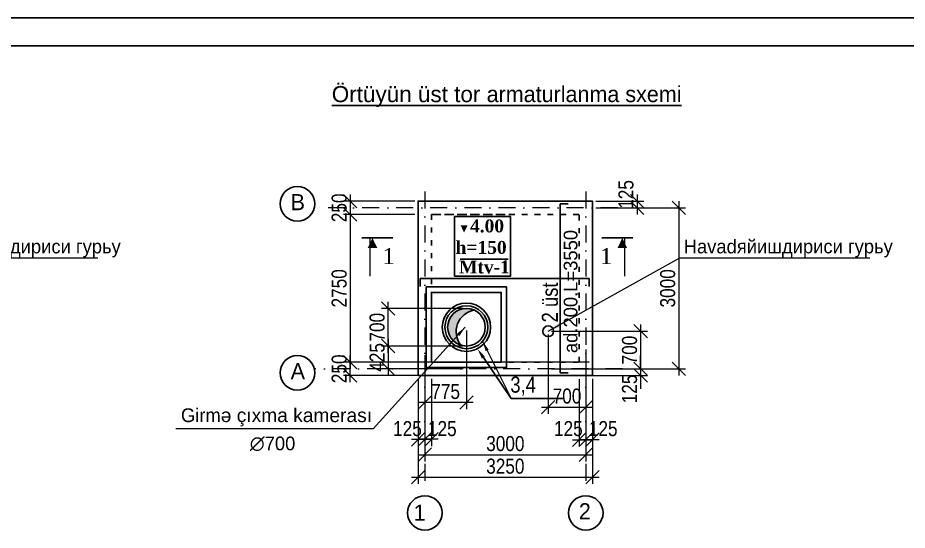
# Model space of a CAD drawing. Header units: millimetres. Extents: x 1177285 to 1225570, y -905119 to -683091.
# Drawn here: x 1198597 to 1215181, y -819865 to -810315 of the extents above; entities that cross this region are included whole.
import ezdxf
from ezdxf import colors
from ezdxf.entities.mleader import LeaderData, LeaderLine
from ezdxf.math import Vec2, Vec3

# ---------------------------------------------------------------- set-up
doc = ezdxf.new("R2010")
doc.units = ezdxf.units.MM
doc.linetypes.add('ACAD_ISO03W100', pattern=[30, 12, -18])
doc.linetypes.add('DASHDOT', pattern=[25.4, 12.7, -6.35, 0, -6.35])
for name, color, linetype, lineweight in [('111_Ном._пера__1', 7, 'Continuous', 100), ('Layer3', 7, 'Continuous', 13), ('РАЗМЕРЫ', 80, 'Continuous', 9)]:
    doc.layers.add(name, color=color, linetype=linetype, lineweight=lineweight)
doc.layers.add('Annotation - Text', color=7, linetype='Continuous')
doc.styles.get("Standard").update_dxf_attribs({"font": 'a3ar(la).ttf'})
doc.styles.add('style1', font='A3TI(LA).TTF', dxfattribs={"height": 200})
doc.styles.add('style3', font='ARIAAL_.TTF', dxfattribs={"height": 300})
doc.styles.add('style6', font='ARIALN.TTF', dxfattribs={"height": 300})
doc.styles.add('Times New Roman', font='times.ttf')
doc.styles.add('yazitipi', font='ARIALN.TTF')
doc.styles.add('СГЕНЕРИР_СТИЛЬ_3', font='a3ar(la).ttf')
doc.dimstyles.new('DIM_100', dxfattribs={"dimscale": 100, "dimtxt": 250, "dimasz": 2.5, "dimexe": 1.25, "dimexo": 0.625, "dimtad": 1, "dimdec": 0, "dimtxsty": 'style1', "dimblk": 'OBLIQUE', "dimcen": 2.5, "dimdle": 1.25, "dimclrd": 251, "dimclre": 251, "dimaunit": 1, "dimadec": 3, "dimazin": 0, "dimtfac": 1, "dimtdec": 0, "dimtmove": 1, "dimatfit": 3, "dimfxl": 1.25, "dimlwd": 5, "dimlwe": 5, "dimarcsym": 0})
doc.dimstyles.new('sevda', dxfattribs={"dimscale": 100, "dimtxt": 2.8, "dimasz": 2.5, "dimexe": 1.25, "dimexo": 0.625, "dimtad": 1, "dimtxsty": 'yazitipi', "dimblk": 'OBLIQUE', "dimcen": 2.5, "dimdle": 1.25, "dimclrd": 253, "dimclre": 253, "dimclrt": 73, "dimaunit": 1, "dimadec": 3, "dimazin": 0, "dimtfac": 1, "dimtmove": 1, "dimatfit": 3, "dimfxl": 1, "dimlwd": 13, "dimlwe": 13, "dimarcsym": 0})

# ---------------------------------------------------------------- blocks, each defined once
blk = doc.blocks.new('ntnntyht')
at = {"color": 1, "lineweight": 25}
blk.add_line((1961564, -20955), (2003567, -20955), dxfattribs=at)
at = {"color": 1, "lineweight": 25, "ltscale": 15}
blk.add_line((2003045, -21477), (1963653, -21477), dxfattribs=at)
blk = doc.blocks.new('_Oblique')
at = {"color": 0, "linetype": 'ByBlock', "lineweight": -2}
blk.add_line((-0.5, -0.5), (0.5, 0.5), dxfattribs=at)
blk = doc.blocks.new('*D260')
at = {"color": 253, "lineweight": 13, "ltscale": 5, "transparency": 16777216}
for p, q in [((1206188, -817044), (1206188, -818582)), ((1209188, -817044), (1209188, -818582)), ((1206063, -818457), (1209313, -818457))]:
    blk.add_line(p, q, dxfattribs=at)
at = {"layer": 'Defpoints', "color": 0, "lineweight": 30, "ltscale": 5, "transparency": 16777216}
for p in [(1206188, -816982), (1209188, -816982), (1209188, -818457)]:
    blk.add_point(p, dxfattribs=at)
at = {"color": 253, "lineweight": 13, "ltscale": 5, "transparency": 16777216, "xscale": 250, "yscale": 250, "zscale": 250, "rotation": 180}
blk.add_blockref('_Oblique', (1206188, -818457), dxfattribs=at)
at = {"color": 253, "lineweight": 13, "ltscale": 5, "transparency": 16777216, "xscale": 250, "yscale": 250, "zscale": 250}
blk.add_blockref('_Oblique', (1209188, -818457), dxfattribs=at)
at = {"color": 73, "ltscale": 5, "transparency": 16777216, "insert": (1207688, -818252), "char_height": 280, "attachment_point": 5, "style": 'yazitipi'}
blk.add_mtext('3000', dxfattribs=at)
blk = doc.blocks.new('*D261')
at = {"color": 253, "lineweight": 13, "ltscale": 15, "transparency": 16777216}
for p, q in [((1204796, -813857), (1204796, -816857)), ((1206000, -813982), (1204671, -813982)), ((1206000, -816732), (1204671, -816732))]:
    blk.add_line(p, q, dxfattribs=at)
at = {"layer": 'Defpoints', "color": 0, "lineweight": 30, "ltscale": 15, "transparency": 16777216}
for p in [(1206063, -813982), (1204796, -816732), (1206063, -816732)]:
    blk.add_point(p, dxfattribs=at)
at = {"color": 253, "lineweight": 13, "ltscale": 15, "transparency": 16777216, "xscale": 250, "yscale": 250, "zscale": 250}
for p, rotation in [((1204796, -813982), 90), ((1204796, -816732), 270)]:
    blk.add_blockref('_Oblique', p, dxfattribs=dict(at, rotation=rotation))
at = {"color": 73, "ltscale": 15, "transparency": 16777216, "insert": (1204591, -815357), "char_height": 280, "attachment_point": 5, "rotation": 90, "style": 'yazitipi'}
blk.add_mtext('2750', dxfattribs=at)
blk = doc.blocks.new('*D262')
at = {"color": 253, "lineweight": 13, "ltscale": 15, "transparency": 16777216}
for p, q in [((1206000, -813732), (1204671, -813732)), ((1204796, -813607), (1204796, -814107)), ((1206000, -813982), (1204671, -813982))]:
    blk.add_line(p, q, dxfattribs=at)
at = {"layer": 'Defpoints', "color": 0, "lineweight": 30, "ltscale": 15, "transparency": 16777216}
for p in [(1206063, -813732), (1204796, -813982), (1206063, -813982)]:
    blk.add_point(p, dxfattribs=at)
at = {"color": 253, "lineweight": 13, "ltscale": 15, "transparency": 16777216, "xscale": 250, "yscale": 250, "zscale": 250}
for p, rotation in [((1204796, -813732), 90), ((1204796, -813982), 270)]:
    blk.add_blockref('_Oblique', p, dxfattribs=dict(at, rotation=rotation))
at = {"color": 73, "ltscale": 15, "transparency": 16777216, "insert": (1204591, -813857), "char_height": 280, "attachment_point": 5, "rotation": 90, "style": 'yazitipi'}
blk.add_mtext('250', dxfattribs=at)
blk = doc.blocks.new('*D263')
at = {"color": 253, "lineweight": 13, "ltscale": 15, "transparency": 16777216}
for p, q in [((1206063, -817044), (1206063, -818296)), ((1206188, -817044), (1206188, -818296)), ((1205938, -818171), (1206313, -818171))]:
    blk.add_line(p, q, dxfattribs=at)
at = {"layer": 'Defpoints', "color": 0, "lineweight": 30, "ltscale": 15, "transparency": 16777216}
for p in [(1206063, -816982), (1206188, -816982), (1206188, -818171)]:
    blk.add_point(p, dxfattribs=at)
at = {"color": 253, "lineweight": 13, "ltscale": 15, "transparency": 16777216, "xscale": 250, "yscale": 250, "zscale": 250, "rotation": 180}
blk.add_blockref('_Oblique', (1206063, -818171), dxfattribs=at)
at = {"color": 253, "lineweight": 13, "ltscale": 15, "transparency": 16777216, "xscale": 250, "yscale": 250, "zscale": 250}
blk.add_blockref('_Oblique', (1206188, -818171), dxfattribs=at)
at = {"color": 73, "ltscale": 15, "transparency": 16777216, "insert": (1205863, -817973), "char_height": 280, "attachment_point": 5, "style": 'yazitipi'}
blk.add_mtext('125', dxfattribs=at)
blk = doc.blocks.new('*D264')
at = {"color": 253, "lineweight": 13, "ltscale": 15, "transparency": 16777216}
for p, q in [((1209188, -817052), (1209188, -818303)), ((1209313, -817044), (1209313, -818303)), ((1209438, -818178), (1209063, -818178))]:
    blk.add_line(p, q, dxfattribs=at)
at = {"layer": 'Defpoints', "color": 0, "lineweight": 30, "ltscale": 15, "transparency": 16777216}
for p in [(1209188, -816989), (1209313, -816982), (1209188, -818178)]:
    blk.add_point(p, dxfattribs=at)
at = {"color": 253, "lineweight": 13, "ltscale": 15, "transparency": 16777216, "xscale": 250, "yscale": 250, "zscale": 250, "rotation": 180}
blk.add_blockref('_Oblique', (1209188, -818178), dxfattribs=at)
at = {"color": 253, "lineweight": 13, "ltscale": 15, "transparency": 16777216, "xscale": 250, "yscale": 250, "zscale": 250}
blk.add_blockref('_Oblique', (1209313, -818178), dxfattribs=at)
at = {"color": 73, "ltscale": 15, "transparency": 16777216, "insert": (1209513, -817973), "char_height": 280, "attachment_point": 5, "style": 'yazitipi'}
blk.add_mtext('125', dxfattribs=at)
blk = doc.blocks.new('*D265')
at = {"color": 253, "lineweight": 13, "ltscale": 15, "transparency": 16777216}
for p, q in [((1209250, -816732), (1204671, -816732)), ((1204796, -817107), (1204796, -816607)), ((1209250, -816982), (1204671, -816982))]:
    blk.add_line(p, q, dxfattribs=at)
at = {"layer": 'Defpoints', "color": 0, "lineweight": 30, "ltscale": 15, "transparency": 16777216}
for p in [(1204796, -816732), (1209313, -816732), (1209313, -816982)]:
    blk.add_point(p, dxfattribs=at)
at = {"color": 253, "lineweight": 13, "ltscale": 15, "transparency": 16777216, "xscale": 250, "yscale": 250, "zscale": 250}
for p, rotation in [((1204796, -816732), 90), ((1204796, -816982), 270)]:
    blk.add_blockref('_Oblique', p, dxfattribs=dict(at, rotation=rotation))
at = {"color": 73, "ltscale": 15, "transparency": 16777216, "insert": (1204591, -816857), "char_height": 280, "attachment_point": 5, "rotation": 90, "style": 'yazitipi'}
blk.add_mtext('250', dxfattribs=at)
blk = doc.blocks.new('*D266')
at = {"color": 253, "lineweight": 13, "ltscale": 15, "transparency": 16777216}
for p, q in [((1209313, -817299), (1209313, -819003)), ((1206063, -817635), (1206063, -819003)), ((1205938, -818878), (1209438, -818878))]:
    blk.add_line(p, q, dxfattribs=at)
at = {"layer": 'Defpoints', "color": 0, "lineweight": 30, "ltscale": 15, "transparency": 16777216}
for p in [(1209313, -817237), (1206063, -817572), (1209313, -818878)]:
    blk.add_point(p, dxfattribs=at)
at = {"color": 253, "lineweight": 13, "ltscale": 15, "transparency": 16777216, "xscale": 250, "yscale": 250, "zscale": 250, "rotation": 180}
blk.add_blockref('_Oblique', (1206063, -818878), dxfattribs=at)
at = {"color": 253, "lineweight": 13, "ltscale": 15, "transparency": 16777216, "xscale": 250, "yscale": 250, "zscale": 250}
blk.add_blockref('_Oblique', (1209313, -818878), dxfattribs=at)
at = {"color": 73, "ltscale": 15, "transparency": 16777216, "insert": (1207688, -818673), "char_height": 280, "attachment_point": 5, "style": 'yazitipi'}
blk.add_mtext('3250', dxfattribs=at)
blk = doc.blocks.new('*D267')
at = {"color": 253, "lineweight": 13, "ltscale": 15, "transparency": 16777216}
for p, q in [((1210922, -813732), (1210922, -816982)), ((1209375, -813857), (1211047, -813857)), ((1209375, -816857), (1211047, -816857))]:
    blk.add_line(p, q, dxfattribs=at)
at = {"layer": 'Defpoints', "color": 0, "lineweight": 30, "ltscale": 15, "transparency": 16777216}
for p in [(1209313, -813857), (1209313, -816857), (1210922, -816857)]:
    blk.add_point(p, dxfattribs=at)
at = {"color": 253, "lineweight": 13, "ltscale": 15, "transparency": 16777216, "xscale": 250, "yscale": 250, "zscale": 250}
for p, rotation in [((1210922, -813857), 90), ((1210922, -816857), 270)]:
    blk.add_blockref('_Oblique', p, dxfattribs=dict(at, rotation=rotation))
at = {"color": 73, "ltscale": 15, "transparency": 16777216, "insert": (1210716, -815357), "char_height": 280, "attachment_point": 5, "rotation": 90, "style": 'yazitipi'}
blk.add_mtext('3000', dxfattribs=at)
blk = doc.blocks.new('*D268')
at = {"color": 253, "lineweight": 13, "ltscale": 15, "transparency": 16777216}
for p, q in [((1208488, -816219), (1208488, -817696)), ((1209188, -816494), (1209188, -817696)), ((1208363, -817571), (1209313, -817571))]:
    blk.add_line(p, q, dxfattribs=at)
at = {"layer": 'Defpoints', "color": 0, "lineweight": 30, "ltscale": 15, "transparency": 16777216}
for p in [(1208488, -816157), (1209188, -816432), (1209188, -817571)]:
    blk.add_point(p, dxfattribs=at)
at = {"color": 253, "lineweight": 13, "ltscale": 15, "transparency": 16777216, "xscale": 250, "yscale": 250, "zscale": 250, "rotation": 180}
blk.add_blockref('_Oblique', (1208488, -817571), dxfattribs=at)
at = {"color": 253, "lineweight": 13, "ltscale": 15, "transparency": 16777216, "xscale": 250, "yscale": 250, "zscale": 250}
blk.add_blockref('_Oblique', (1209188, -817571), dxfattribs=at)
at = {"color": 73, "ltscale": 15, "transparency": 16777216, "insert": (1208838, -817366), "char_height": 280, "attachment_point": 5, "style": 'yazitipi'}
blk.add_mtext('700', dxfattribs=at)
blk = doc.blocks.new('*D269')
at = {"color": 253, "lineweight": 13, "ltscale": 15, "transparency": 16777216}
for p, q in [((1206900, -815732), (1205378, -815732)), ((1205503, -816557), (1205503, -815607)), ((1206893, -816432), (1205378, -816432))]:
    blk.add_line(p, q, dxfattribs=at)
at = {"layer": 'Defpoints', "color": 0, "lineweight": 30, "ltscale": 15, "transparency": 16777216}
for p in [(1205503, -815732), (1206963, -815732), (1206956, -816432)]:
    blk.add_point(p, dxfattribs=at)
at = {"color": 253, "lineweight": 13, "ltscale": 15, "transparency": 16777216, "xscale": 250, "yscale": 250, "zscale": 250}
for p, rotation in [((1205503, -815732), 90), ((1205503, -816432), 270)]:
    blk.add_blockref('_Oblique', p, dxfattribs=dict(at, rotation=rotation))
at = {"color": 73, "ltscale": 15, "transparency": 16777216, "insert": (1205298, -816082), "char_height": 280, "attachment_point": 5, "rotation": 90, "style": 'yazitipi'}
blk.add_mtext('700', dxfattribs=at)
blk = doc.blocks.new('*D270')
at = {"color": 253, "lineweight": 13, "ltscale": 15, "transparency": 16777216}
for p, q in [((1210211, -816857), (1210211, -816607)), ((1209125, -816857), (1210336, -816857)), ((1210211, -816857), (1210211, -816982)), ((1209070, -816982), (1210336, -816982)), ((1210211, -816982), (1210211, -817232))]:
    blk.add_line(p, q, dxfattribs=at)
at = {"layer": 'Defpoints', "color": 0, "lineweight": 30, "ltscale": 15, "transparency": 16777216}
for p in [(1209063, -816857), (1209007, -816982), (1210211, -816982)]:
    blk.add_point(p, dxfattribs=at)
at = {"color": 253, "lineweight": 13, "ltscale": 15, "transparency": 16777216, "xscale": 250, "yscale": 250, "zscale": 250}
for p, rotation in [((1210211, -816857), 270), ((1210211, -816982), 90)]:
    blk.add_blockref('_Oblique', p, dxfattribs=dict(at, rotation=rotation))
at = {"color": 73, "ltscale": 15, "transparency": 16777216, "insert": (1210005, -817232), "char_height": 280, "attachment_point": 5, "rotation": 90, "style": 'yazitipi'}
blk.add_mtext('125', dxfattribs=at)
blk = doc.blocks.new('*D256')
at = {"color": 253, "lineweight": 13, "ltscale": 15, "transparency": 16777216}
for p, q in [((1209375, -813732), (1210270, -813732)), ((1210145, -813607), (1210145, -813982)), ((1209375, -813857), (1210270, -813857))]:
    blk.add_line(p, q, dxfattribs=at)
at = {"layer": 'Defpoints', "color": 0, "lineweight": 30, "ltscale": 15, "transparency": 16777216}
for p in [(1209313, -813732), (1209313, -813857), (1210145, -813857)]:
    blk.add_point(p, dxfattribs=at)
at = {"color": 253, "lineweight": 13, "ltscale": 15, "transparency": 16777216, "xscale": 250, "yscale": 250, "zscale": 250}
for p, rotation in [((1210145, -813732), 90), ((1210145, -813857), 270)]:
    blk.add_blockref('_Oblique', p, dxfattribs=dict(at, rotation=rotation))
at = {"color": 73, "ltscale": 15, "transparency": 16777216, "insert": (1209939, -813607), "char_height": 280, "attachment_point": 5, "rotation": 90, "style": 'yazitipi'}
blk.add_mtext('125', dxfattribs=at)
blk = doc.blocks.new('*D257')
at = {"color": 253, "lineweight": 13, "ltscale": 15, "transparency": 16777216}
for p, q in [((1206188, -817044), (1206188, -818296)), ((1206313, -817044), (1206313, -818296)), ((1206438, -818171), (1206063, -818171))]:
    blk.add_line(p, q, dxfattribs=at)
at = {"layer": 'Defpoints', "color": 0, "lineweight": 30, "ltscale": 15, "transparency": 16777216}
for p in [(1206188, -816982), (1206313, -816982), (1206188, -818171)]:
    blk.add_point(p, dxfattribs=at)
at = {"color": 253, "lineweight": 13, "ltscale": 15, "transparency": 16777216, "xscale": 250, "yscale": 250, "zscale": 250, "rotation": 180}
blk.add_blockref('_Oblique', (1206188, -818171), dxfattribs=at)
at = {"color": 253, "lineweight": 13, "ltscale": 15, "transparency": 16777216, "xscale": 250, "yscale": 250, "zscale": 250}
blk.add_blockref('_Oblique', (1206313, -818171), dxfattribs=at)
at = {"color": 73, "ltscale": 15, "transparency": 16777216, "insert": (1206513, -817973), "char_height": 280, "attachment_point": 5, "style": 'yazitipi'}
blk.add_mtext('125', dxfattribs=at)
blk = doc.blocks.new('*D254')
at = {"color": 253, "lineweight": 13, "ltscale": 15, "transparency": 16777216}
for p, q in [((1209063, -817052), (1209063, -818303)), ((1209188, -817052), (1209188, -818303)), ((1208938, -818178), (1209313, -818178))]:
    blk.add_line(p, q, dxfattribs=at)
at = {"layer": 'Defpoints', "color": 0, "lineweight": 30, "ltscale": 15, "transparency": 16777216}
for p in [(1209063, -816989), (1209188, -816989), (1209188, -818178)]:
    blk.add_point(p, dxfattribs=at)
at = {"color": 253, "lineweight": 13, "ltscale": 15, "transparency": 16777216, "xscale": 250, "yscale": 250, "zscale": 250, "rotation": 180}
blk.add_blockref('_Oblique', (1209063, -818178), dxfattribs=at)
at = {"color": 253, "lineweight": 13, "ltscale": 15, "transparency": 16777216, "xscale": 250, "yscale": 250, "zscale": 250}
blk.add_blockref('_Oblique', (1209188, -818178), dxfattribs=at)
at = {"color": 73, "ltscale": 15, "transparency": 16777216, "insert": (1208863, -817973), "char_height": 280, "attachment_point": 5, "style": 'yazitipi'}
blk.add_mtext('125', dxfattribs=at)
blk = doc.blocks.new('*D255')
at = {"color": 253, "lineweight": 13, "ltscale": 15, "transparency": 16777216}
for p, q in [((1206963, -816144), (1206963, -817611)), ((1206188, -816603), (1206188, -817611)), ((1207088, -817486), (1206063, -817486))]:
    blk.add_line(p, q, dxfattribs=at)
at = {"layer": 'Defpoints', "color": 0, "lineweight": 30, "ltscale": 15, "transparency": 16777216}
for p in [(1206963, -816082), (1206188, -816541), (1206188, -817486)]:
    blk.add_point(p, dxfattribs=at)
at = {"color": 253, "lineweight": 13, "ltscale": 15, "transparency": 16777216, "xscale": 250, "yscale": 250, "zscale": 250, "rotation": 180}
blk.add_blockref('_Oblique', (1206188, -817486), dxfattribs=at)
at = {"color": 253, "lineweight": 13, "ltscale": 15, "transparency": 16777216, "xscale": 250, "yscale": 250, "zscale": 250}
blk.add_blockref('_Oblique', (1206963, -817486), dxfattribs=at)
at = {"color": 73, "ltscale": 15, "transparency": 16777216, "insert": (1206575, -817281), "char_height": 280, "attachment_point": 5, "style": 'yazitipi'}
blk.add_mtext('775', dxfattribs=at)
blk = doc.blocks.new('*D258')
at = {"color": 253, "lineweight": 13, "ltscale": 15, "transparency": 16777216}
for p, q in [((1205503, -816307), (1205503, -816982)), ((1206893, -816432), (1205378, -816432)), ((1206900, -816857), (1205378, -816857))]:
    blk.add_line(p, q, dxfattribs=at)
at = {"layer": 'Defpoints', "color": 0, "lineweight": 30, "ltscale": 15, "transparency": 16777216}
for p in [(1206956, -816432), (1205503, -816857), (1206963, -816857)]:
    blk.add_point(p, dxfattribs=at)
at = {"color": 253, "lineweight": 13, "ltscale": 15, "transparency": 16777216, "xscale": 250, "yscale": 250, "zscale": 250}
for p, rotation in [((1205503, -816432), 90), ((1205503, -816857), 270)]:
    blk.add_blockref('_Oblique', p, dxfattribs=dict(at, rotation=rotation))
at = {"color": 73, "ltscale": 15, "transparency": 16777216, "insert": (1205298, -816644), "char_height": 280, "attachment_point": 5, "rotation": 90, "style": 'yazitipi'}
blk.add_mtext('425', dxfattribs=at)
blk = doc.blocks.new('*D259')
at = {"color": 253, "lineweight": 13, "ltscale": 15, "transparency": 16777216}
for p, q in [((1210211, -816032), (1210211, -816982)), ((1208550, -816157), (1210336, -816157)), ((1208550, -816857), (1210336, -816857))]:
    blk.add_line(p, q, dxfattribs=at)
at = {"layer": 'Defpoints', "color": 0, "lineweight": 30, "ltscale": 15, "transparency": 16777216}
for p in [(1208488, -816157), (1208488, -816857), (1210211, -816857)]:
    blk.add_point(p, dxfattribs=at)
at = {"color": 253, "lineweight": 13, "ltscale": 15, "transparency": 16777216, "xscale": 250, "yscale": 250, "zscale": 250}
for p, rotation in [((1210211, -816157), 90), ((1210211, -816857), 270)]:
    blk.add_blockref('_Oblique', p, dxfattribs=dict(at, rotation=rotation))
at = {"color": 73, "lineweight": 30, "ltscale": 15, "transparency": 16777216, "insert": (1210005, -816507), "char_height": 280, "attachment_point": 5, "rotation": 90, "style": 'yazitipi'}
blk.add_mtext('700', dxfattribs=at)

msp = doc.modelspace()

# ---------------------------------------------------------------- hatches: boundary and pattern name
at = {"ltscale": 15}
h = msp.add_hatch(color=256, dxfattribs=at)
h.dxf.hatch_style = 1
h.paths.add_polyline_path([(1207108.765, -815763.683, 0.546744392), (1206612.68, -816081.738, 0.329002448), (1206859.447, -816416.167, -0.570771209)])

# ---------------------------------------------------------------- linework, layer by layer
at = {"linetype": 'DASHDOT', "lineweight": 15, "ltscale": 25}
for p, q in [((1206187.68, -813549.299), (1206187.68, -819221.201)), ((1209187.68, -813549.299), (1209187.68, -819221.201)), ((1209781.482, -813856.738), (1204133.886, -813856.738)), ((1209872.976, -816856.738), (1204137.384, -816856.738))]:
    msp.add_line(p, q, dxfattribs=at)
at = {"color": 2, "lineweight": 30, "ltscale": 15}
for p, q in [((1208711.245, -816931.738), (1208711.245, -813781.738)), ((1208711.245, -813781.738), (1208861.245, -813781.738)), ((1206101.373, -815171.172), (1209251.373, -815171.172)), ((1206101.373, -815171.172), (1206101.373, -815321.172)), ((1209251.373, -815171.172), (1209251.373, -815321.172)), ((1208711.245, -816931.738), (1208861.245, -816931.738))]:
    msp.add_line(p, q, dxfattribs=at)
at = {"lineweight": 30, "ltscale": 15}
msp.add_lwpolyline([(1206062.68, -816981.738), (1209312.68, -816981.738), (1209312.68, -813731.738), (1206062.68, -813731.738)], close=True, dxfattribs=at)
at = {"linetype": 'ACAD_ISO03W100', "lineweight": 25, "ltscale": 8}
msp.add_lwpolyline([(1206312.68, -813981.738), (1206312.68, -816731.738), (1209062.68, -816731.738), (1209062.68, -813981.738), (1206312.68, -813981.738), (1209062.68, -813981.738), (1207687.68, -813981.738), (1206312.68, -813981.738), (1209062.68, -813981.738)], dxfattribs=at)
at = {"ltscale": 15}
msp.add_lwpolyline([(1206740.592, -815132.533), (1207783.86, -815132.533), (1207783.86, -814019.701), (1206740.592, -814019.701)], close=True, dxfattribs=at)
at = {"color": 71, "lineweight": 25, "ltscale": 8}
for points in [[(1206212.68, -816831.738), (1207712.68, -816831.738), (1207712.68, -815331.738), (1206212.68, -815331.738)], [(1206312.68, -816731.738), (1207612.68, -816731.738), (1207612.68, -815431.738), (1206312.68, -815431.738)]]:
    msp.add_lwpolyline(points, close=True, dxfattribs=at)
at = {"ltscale": 2}
for centre in [(1203812.16, -813781.738), (1203812.16, -816931.738), (1206187.68, -819542.927), (1209187.68, -819542.927)]:
    msp.add_circle(centre, 321.726, dxfattribs=at)
at = {"lineweight": 30, "ltscale": 15}
for centre, radius in [((1206962.68, -816081.738), 450), ((1206962.68, -816081.738), 400), ((1206962.68, -816081.738), 350), ((1208487.68, -816156.738), 100)]:
    msp.add_circle(centre, radius, dxfattribs=at)
at = {"ltscale": 15}
msp.add_arc((1207176.792, -816163.551), 405.614, 99.6549322, 218.5208535, dxfattribs=at)
at = {"layer": 'Annotation - Text', "color": 7, "lineweight": 30, "ltscale": 20}
for p, q in [((1205592.432, -814418.134), (1205013.78, -814418.134)), ((1209487.852, -814418.134), (1210066.503, -814418.134))]:
    msp.add_line(p, q, dxfattribs=at)
at = {"layer": 'Annotation - Text', "color": 7, "lineweight": 13, "ltscale": 20}
for p, q in [((1205165.638, -815127.981), (1205165.638, -814418.134)), ((1209914.645, -815127.981), (1209914.645, -814418.134))]:
    msp.add_line(p, q, dxfattribs=at)
at = {"layer": 'РАЗМЕРЫ', "color": 0, "linetype": 'ByBlock', "lineweight": -2}
msp.add_lwpolyline([(1206843.78, -814812.767), (1207737.923, -814812.767)], dxfattribs=at)

# ---------------------------------------------------------------- block references
at = {"color": 3, "xscale": 1.004925508461463, "yscale": 1.004925508461463, "zscale": 1.004925508461463}
msp.add_blockref('ntnntyht', (-787866.274, -789257.085), dxfattribs=at)

# ---------------------------------------------------------------- texts
at = {"ltscale": 2, "char_height": 300, "width": 6406.56045, "attachment_point": 3, "style": 'style3'}
for s, insert in [('B', (1203952.801, -813600.353)), ('A', (1203952.801, -816750.353)), ('1', (1206200.826, -819388.215)), ('2', (1209282.329, -819361.542))]:
    msp.add_mtext(s, dxfattribs=dict(at, insert=insert))
at = {"color": 0, "lineweight": 30, "ltscale": 20, "char_height": 300}
for insert, attachment_point in [((1205398.734, -814606.054), 1), ((1209681.55, -814606.054), 3)]:
    msp.add_mtext('{\\fTimes New Roman|b0|i0|c0|p18;1}', dxfattribs=dict(at, insert=insert, attachment_point=attachment_point))
at = {"ltscale": 100, "char_height": 256, "width": 8986.82714, "attachment_point": 3, "style": 'style3'}
for s, insert in [('Girm{\\fArial|b0|i0|c238|p34;ə çıxma kamerası} {\\L   }', (1205203.082, -817593.93)), ('\\A1;{\\fArial|b0|i0|c0|p34;∅}700', (1203772.218, -818119.323))]:
    msp.add_mtext(s, dxfattribs=dict(at, insert=insert))
at = {"layer": '111_Ном._пера__1', "linetype": 'Continuous', "lineweight": 13}
for s, height, style, p in [('ad.200,L=3550', 256, 'СГЕНЕРИР_СТИЛЬ_3', (1209031.964, -816563.314)), ('2 üst', 300, 'style6', (1208668.165, -815993.114))]:
    msp.add_text(s, height=height, rotation=90, dxfattribs=dict(at, style=style)).set_placement(p)
at = {"layer": '111_Ном._пера__1', "linetype": 'Continuous', "lineweight": 13, "style": 'СГЕНЕРИР_СТИЛЬ_3'}
for p in [(1196619.293, -814705.259), (1211014.145, -814705.259)]:
    msp.add_text('Havadяйишдириcи гурьу', height=256, dxfattribs=at).set_placement(p)
at = {"layer": 'Annotation - Text', "lineweight": 13, "ltscale": 20, "char_height": 200, "rotation": 180, "style": 'Times New Roman'}
for insert, attachment_point in [((1205060.72, -814639.298), 3), ((1210019.564, -814639.298), 1)]:
    msp.add_mtext_dynamic_manual_height_columns('{\\fArial|b0|i0|c204|p34;\\H1.0833x;▼}', width=1371.9513, gutter_width=12.5, heights=[0], dxfattribs=dict(at, insert=insert, attachment_point=attachment_point))
at = {"layer": 'Layer3', "color": 0, "lineweight": 25, "insert": (1203099.078, -811586.815), "char_height": 520, "width": 9152.51531, "attachment_point": 1}
msp.add_mtext('       {\\fArial|b0|i0|c238|p34;\\H0.5769x;\\LÖrtüyün üst tor \\fA3 Arial AzLat|b0|i0|c204|p34;armaturlanma sxemi\\fArial|b0|i0|c238|p34; \\fA3 Arial AzLat|b0|i0|c204|p34;\\l \\H1.083x; }', dxfattribs=at)
at = {"layer": 'РАЗМЕРЫ', "color": 0, "lineweight": 15, "char_height": 240, "attachment_point": 8}
for s, insert in [('{\\fArial|b0|i0|c162|p34;\\H0.66667x;▼\\fTimes New Roman|b1|i0|c238|p18;\\H1.5x;\\C7;4.00\\Ph=150}', (1207236.45, -814717.767)), ('{\\fTimes New Roman|b1|i0|c238|p18;\\C7;Mtv-1}', (1207297.355, -815082.337))]:
    msp.add_mtext(s, dxfattribs=dict(at, insert=insert))

# ---------------------------------------------------------------- dimensions: what is measured, and where the dimension line sits
at = {"ltscale": 15}
for base, p1, p2, angle, picture, middle in [((1210144.638, -813856.738), (1209312.68, -813731.738), (1209312.68, -813856.738), 90, '*D256', (1210144.638, -813606.738)), ((1204796.109, -813981.738), (1206062.68, -813731.738), (1206062.68, -813981.738), 270, '*D262', (1204796.109, -813856.738)), ((1210921.684, -816856.738), (1209312.68, -813856.738), (1209312.68, -816856.738), 90, '*D267', (1210921.684, -815356.738)), ((1204796.109, -816731.738), (1206062.68, -813981.738), (1206062.68, -816731.738), 270, '*D261', (1204796.109, -815356.738)), ((1205503.166, -815731.738), (1206955.837, -816431.738), (1206962.68, -815731.738), 90, '*D269', (1205503.166, -816081.738)), ((1205503.166, -816856.738), (1206955.837, -816431.738), (1206962.68, -816856.738), 90, '*D258', (1205503.166, -816644.238)), ((1204796.109, -816731.738), (1209312.68, -816981.738), (1209312.68, -816731.738), 90, '*D265', (1204796.109, -816856.738)), ((1210210.932, -816981.738), (1209062.68, -816856.738), (1209007.124, -816981.738), 270, '*D270', (1210210.932, -817231.738)), ((1206187.68, -818170.716), (1206312.68, -816981.738), (1206187.68, -816981.738), 180, '*D257', (1206512.68, -818178.444)), ((1209187.68, -818178.444), (1209312.68, -816981.738), (1209187.68, -816989.467), 180, '*D264', (1209512.68, -818178.444))]:
    dim = msp.add_linear_dim(base=base, p1=p1, p2=p2, angle=angle, dimstyle='sevda', dxfattribs=at)
    dim.commit()
    dim.dimension.update_dxf_attribs({"geometry": picture, "text_midpoint": middle, "dimtype": 160})
dim = msp.add_linear_dim(base=(1206187.68, -817486.339), p1=(1206962.68, -816081.738), p2=(1206187.68, -816540.798), angle=180, dimstyle='sevda', dxfattribs=at)
dim.commit()
dim.dimension.update_dxf_attribs({"geometry": '*D255', "text_midpoint": (1206575.18, -817281.451)})
at = {"lineweight": 30, "ltscale": 15}
dim = msp.add_linear_dim(base=(1210210.932, -816856.738), p1=(1208487.68, -816156.738), p2=(1208487.68, -816856.738), angle=90, dimstyle='sevda', dxfattribs=at)
dim.commit()
dim.dimension.update_dxf_attribs({"geometry": '*D259', "text_midpoint": (1210005.472, -816506.738)})
at = {"ltscale": 15}
for base, p1, p2, picture, middle in [((1209187.68, -817571.311), (1208487.68, -816156.738), (1209187.68, -816431.738), '*D268', (1208837.68, -817571.311)), ((1206187.68, -818170.716), (1206062.68, -816981.738), (1206187.68, -816981.738), '*D263', (1205862.68, -818178.444)), ((1209187.68, -818178.444), (1209062.68, -816989.467), (1209187.68, -816989.467), '*D254', (1208862.68, -818178.444))]:
    dim = msp.add_linear_dim(base=base, p1=p1, p2=p2, dimstyle='sevda', dxfattribs=at)
    dim.commit()
    dim.dimension.update_dxf_attribs({"geometry": picture, "text_midpoint": middle, "dimtype": 160})
at = {"ltscale": 5}
dim = msp.add_linear_dim(base=(1209187.68, -818457.226), p1=(1206187.68, -816981.738), p2=(1209187.68, -816981.738), dimstyle='sevda', dxfattribs=at)
dim.commit()
dim.dimension.update_dxf_attribs({"geometry": '*D260', "text_midpoint": (1207687.68, -818251.765)})
at = {"ltscale": 15}
dim = msp.add_linear_dim(base=(1209312.68, -818878.242), p1=(1206062.68, -817572.295), p2=(1209312.68, -817236.881), dimstyle='sevda', dxfattribs=at)
dim.commit()
dim.dimension.update_dxf_attribs({"geometry": '*D266', "text_midpoint": (1207687.68, -818672.782)})

# ---------------------------------------------------------------- leaders
at = {"ltscale": 5}
for points in [[(1194092.827, -816156.738), (1196548.01, -814788.615), (1200091.93, -814788.615)], [(1208487.68, -816156.738), (1210942.863, -814788.615), (1214486.782, -814788.615)]]:
    msp.add_leader(points, dimstyle='DIM_100', override={"dimgap": 0.625, "dimtad": 0}, dxfattribs=at)
at = {"color": 13, "linetype": 'ByBlock', "lineweight": 9}
for points, override in [([(1206937.68, -816081.738), (1205224.037, -817977.145), (1201541.671, -817977.145)], {"dimasz": 1.9, "dimtad": 0}), ([(1207264.517, -816344.216), (1207796.299, -817411.322)], {"dimasz": 1.9, "dimgap": 0.625, "dimtad": 0})]:
    msp.add_leader(points, dimstyle='sevda', override=override, dxfattribs=at)
ml = msp.add_multileader_mtext('Standard', dxfattribs=at)
ml.set_content('{\\fArial Narrow|b0|i0|c238|p34;\\H0.85714x;\\C256;3,4\\H1.1667x;   }', color=3, style='style6')
ml.set_leader_properties()
ml.build(insert=Vec2(0, 0))
ml.multileader.update_dxf_attribs({"text_left_attachment_type": 6, "text_right_attachment_type": 6, "dogleg_length": 0.36, "arrow_head_size": 200})
ctx = ml.context
ctx.base_point, ctx.char_height, ctx.arrow_head_size, ctx.landing_gap_size, ctx.plane_origin = Vec3(1207796.299, -817411.322), 350, 200, 0.15, Vec3(1214607.289, -812954.809)
ctx.left_attachment, ctx.right_attachment, ctx.text_align_type = 6, 6, 1
notes = []
notes.append((ctx, [(1, (1, 1, 0), (1207795.939, -817411.322), (1, 0), 0.36, [(0, [(1207167.395, -816482.477)], 0, [])])]))
ctx.mtext.insert, ctx.mtext.alignment, ctx.mtext.flow_direction = Vec3(1208020.016, -817001.322), 2, 5
for ctx, leaders in notes:
    for number, flags, end, landing, length, lines in leaders:
        leader = LeaderData()
        leader.index, (leader.has_last_leader_line, leader.has_dogleg_vector, leader.attachment_direction) = number, flags
        leader.last_leader_point, leader.dogleg_vector, leader.dogleg_length = Vec3(end), Vec3(landing), length
        for number, points, colour, breaks in lines:
            line = LeaderLine()
            line.index, line.vertices, line.color, line.breaks = number, Vec3.list(points), colors.encode_raw_color(colour), breaks
            leader.lines.append(line)
        ctx.leaders.append(leader)

doc.saveas('drawing.dxf')
